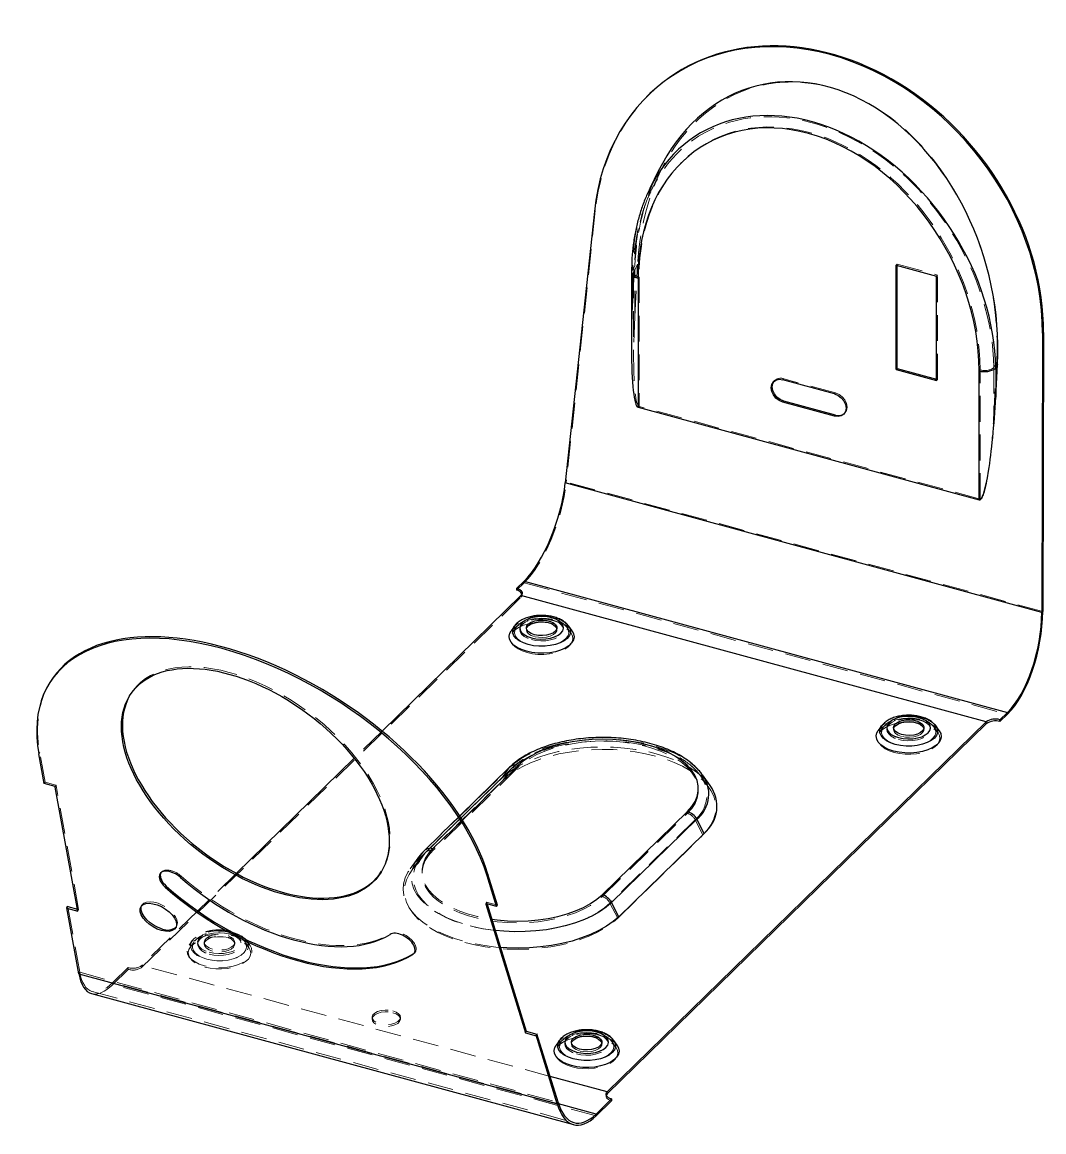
# Model space of a CAD drawing. Header units: millimetres. Extents: x 161 to 492, y 94 to 357.
# Drawn here: x 363.9 to 464.6, y 240.3 to 349.6 of the extents above; entities that cross this region are included whole.
import ezdxf

# ---------------------------------------------------------------- set-up
doc = ezdxf.new("R2010")
doc.units = ezdxf.units.MM
doc.header["$LTSCALE"] = 2
doc.linetypes.add('HIDDEN', pattern=[1.905, 1.27, -0.635])

msp = doc.modelspace()

# ---------------------------------------------------------------- linework, layer by layer
at = {"color": 7, "linetype": 'Continuous', "lineweight": 25}
for p, q in [((427.019, 343.696), (426.921, 343.62)), ((426.569, 334.955), (425.74, 333.268)), ((420.27, 331.003), (417.412, 304.268)), ((450.005, 325.716), (453.985, 324.635)), ((450.005, 315.43), (450.005, 325.716)), ((423.933, 324.988), (423.933, 317.531)), ((450.103, 315.526), (450.103, 325.69)), ((453.985, 314.349), (453.985, 324.635)), ((424.578, 324.437), (424.578, 311.717)), ((464.43, 319.001), (464.349, 291.511)), ((464.43, 319.001), (464.527, 319.077)), ((464.527, 319.077), (464.446, 291.588)), ((459.821, 312.711), (459.995, 315.917)), ((459.995, 315.917), (459.821, 315.563)), ((450.103, 315.526), (450.005, 315.43)), ((450.005, 315.43), (453.985, 314.349)), ((450.103, 315.526), (453.985, 314.471)), ((458.186, 302.583), (458.186, 315.303)), ((459.821, 315.563), (459.821, 312.711)), ((443.938, 313.033), (438.826, 314.423)), ((424.578, 311.717), (458.186, 302.583)), ((438.924, 312.324), (438.826, 312.228)), ((443.938, 310.839), (438.826, 312.228)), ((444.036, 310.935), (438.924, 312.324)), ((444.036, 310.935), (443.938, 310.839)), ((464.349, 291.511), (417.412, 304.268)), ((413.358, 294.596), (412.617, 293.873)), ((413.358, 294.596), (460.977, 281.654)), ((413.035, 293.177), (399.35, 279.82)), ((412.617, 293.873), (412.617, 293.693)), ((458.885, 280.716), (413.035, 293.177)), ((464.349, 291.511), (464.446, 291.588)), ((412.397, 290.149), (412.075, 289.7)), ((418.075, 289.7), (417.753, 290.149)), ((366.637, 284.617), (366.545, 284.465)), ((460.977, 281.654), (460.236, 280.931)), ((460.977, 281.474), (460.236, 280.751)), ((460.236, 280.751), (460.236, 280.931)), ((460.977, 281.654), (460.977, 281.474)), ((421.549, 244.275), (458.885, 280.716)), ((458.885, 280.536), (421.549, 244.095)), ((448.567, 280.319), (448.245, 279.87)), ((454.245, 279.87), (453.922, 280.319)), ((458.885, 280.536), (458.885, 280.716)), ((366.072, 274.641), (365.54, 277.566)), ((396.605, 277.141), (384.989, 265.804)), ((411.925, 276.255), (407.013, 271.46)), ((412.77, 276.426), (407.271, 271.058)), ((431.68, 274.461), (430.924, 275.513)), ((367.135, 274.353), (366.072, 274.641)), ((367.147, 274.303), (367.135, 274.353)), ((369.37, 262.085), (367.147, 274.303)), ((421.037, 263.697), (429.438, 271.896)), ((430.364, 271.126), (421.964, 262.927)), ((431.077, 269.736), (430.364, 271.126)), ((431.077, 269.736), (422.676, 261.537)), ((409.792, 265.715), (409.7, 265.564)), ((410.724, 262.682), (409.792, 265.715)), ((377.99, 264.442), (378.094, 264.543)), ((410.632, 262.531), (409.7, 265.564)), ((368.295, 262.423), (368.387, 262.575)), ((369.481, 255.908), (368.295, 262.423)), ((368.295, 262.423), (368.307, 262.374)), ((368.307, 262.374), (368.4, 262.525)), ((368.307, 262.374), (369.37, 262.085)), ((368.387, 262.575), (368.4, 262.525)), ((368.4, 262.525), (369.336, 262.271)), ((382.322, 263.2), (381.197, 262.102)), ((410.632, 262.531), (409.569, 262.82)), ((409.569, 262.82), (409.581, 262.77)), ((409.581, 262.77), (409.605, 262.81)), ((409.581, 262.77), (413.473, 250.099)), ((409.717, 262.78), (413.565, 250.25)), ((410.632, 262.531), (410.724, 262.682)), ((422.676, 261.537), (421.964, 262.927)), ((402.379, 257.813), (402.484, 257.915)), ((369.481, 255.908), (416.599, 243.103)), ((370.743, 253.957), (418.231, 241.051)), ((413.473, 250.099), (413.565, 250.25)), ((413.473, 250.099), (414.536, 249.81)), ((413.565, 250.25), (414.591, 249.971)), ((414.524, 249.859), (414.616, 250.011)), ((414.536, 249.81), (414.524, 249.859)), ((416.599, 243.103), (414.524, 249.859)), ((416.691, 243.254), (414.616, 250.011)), ((416.832, 249.344), (416.509, 248.895)), ((422.509, 248.895), (422.187, 249.344)), ((421.549, 244.275), (415.906, 245.809)), ((421.549, 244.095), (421.549, 244.275)), ((416.691, 243.254), (416.599, 243.103)), ((420.45, 242.098), (416.738, 243.107)), ((421.967, 243.579), (420.45, 242.098)), ((421.967, 243.399), (420.45, 241.918)), ((421.967, 243.579), (421.967, 243.399)), ((420.45, 242.098), (420.45, 241.918))]:
    msp.add_line(p, q, dxfattribs=at)
at = {"color": 7, "linetype": 'HIDDEN', "lineweight": 18}
for p, q in [((426.835, 335.022), (425.929, 333.175)), ((420.367, 331.079), (417.509, 304.344)), ((420.27, 331.003), (420.367, 331.079)), ((424.259, 325.228), (424.537, 325.796)), ((424.259, 320.654), (424.537, 325.796)), ((450.103, 325.812), (450.005, 325.716)), ((450.103, 325.812), (454.083, 324.73)), ((450.103, 325.69), (450.103, 325.812)), ((424.073, 322.427), (424.247, 325.632)), ((424.073, 325.279), (424.247, 325.632)), ((424.073, 322.427), (424.073, 325.279)), ((424.143, 324.988), (424.143, 316.608)), ((424.259, 320.654), (424.259, 325.228)), ((454.083, 324.73), (453.985, 324.635)), ((454.083, 314.444), (454.083, 324.73)), ((424.676, 324.532), (424.676, 311.803)), ((459.914, 316.181), (459.635, 315.614)), ((459.635, 311.04), (459.914, 316.181)), ((458.284, 302.669), (458.284, 315.398)), ((459.635, 315.614), (459.635, 311.04)), ((438.03, 314.337), (437.932, 314.242)), ((438.924, 314.518), (438.826, 314.423)), ((444.036, 313.129), (438.924, 314.518)), ((453.985, 314.471), (454.083, 314.444)), ((454.083, 314.444), (453.985, 314.349)), ((444.036, 313.129), (443.938, 313.033)), ((458.284, 302.669), (424.676, 311.803)), ((444.832, 311.02), (444.93, 311.116)), ((417.412, 304.268), (417.509, 304.344)), ((464.446, 291.588), (417.509, 304.344)), ((413.358, 294.416), (412.617, 293.693)), ((413.358, 294.596), (413.358, 294.416)), ((413.358, 294.416), (460.977, 281.474)), ((375.699, 256.556), (413.035, 292.997)), ((413.035, 292.997), (413.035, 293.177)), ((413.15, 293.237), (413.15, 293.417)), ((412.568, 290.026), (412.189, 289.498)), ((413.575, 289.986), (413.575, 289.806)), ((416.575, 289.806), (416.575, 289.986)), ((417.961, 289.498), (417.582, 290.026)), ((374.567, 283.426), (374.475, 283.275)), ((399.35, 279.82), (396.605, 277.141)), ((448.737, 280.196), (448.358, 279.668)), ((449.745, 280.156), (449.745, 279.976)), ((452.745, 279.976), (452.745, 280.156)), ((454.131, 279.668), (453.752, 280.196)), ((365.632, 277.717), (365.54, 277.566)), ((366.164, 274.793), (365.632, 277.717)), ((403.443, 267.96), (411.844, 276.159)), ((403.604, 267.826), (412.004, 276.026)), ((412.072, 276.104), (403.671, 267.905)), ((412.77, 276.246), (404.37, 268.047)), ((411.131, 275.157), (411.844, 276.159)), ((411.239, 274.948), (412.004, 276.026)), ((366.072, 274.641), (366.164, 274.793)), ((367.227, 274.504), (366.164, 274.793)), ((367.135, 274.353), (367.227, 274.504)), ((367.147, 274.303), (367.239, 274.454)), ((367.239, 274.454), (367.227, 274.504)), ((369.462, 262.236), (367.239, 274.454)), ((402.731, 266.958), (411.131, 275.157)), ((411.239, 274.948), (402.838, 266.749)), ((431.566, 274.26), (430.754, 275.391)), ((407.013, 271.46), (403.525, 268.056)), ((407.271, 271.058), (404.37, 268.227)), ((421.037, 263.517), (429.438, 271.716)), ((430.203, 271.079), (421.803, 262.88)), ((430.969, 269.586), (430.203, 271.079)), ((422.569, 261.386), (430.969, 269.586)), ((402.731, 266.958), (403.443, 267.96)), ((402.838, 266.749), (403.604, 267.826)), ((402.883, 267.314), (402.128, 266.262)), ((403.054, 267.192), (402.241, 266.061)), ((377.648, 265.943), (377.543, 265.841)), ((384.989, 265.804), (382.322, 263.2)), ((399.271, 265.937), (399.363, 266.089)), ((379.505, 265.398), (379.61, 265.5)), ((369.573, 256.06), (368.387, 262.575)), ((375.69, 262.66), (375.598, 262.508)), ((409.569, 262.82), (409.661, 262.971)), ((409.605, 262.81), (409.673, 262.922)), ((410.724, 262.682), (409.661, 262.971)), ((409.661, 262.971), (409.673, 262.922)), ((409.673, 262.922), (409.717, 262.78)), ((422.569, 261.386), (421.803, 262.88)), ((369.336, 262.271), (369.462, 262.236)), ((369.37, 262.085), (369.462, 262.236)), ((381.197, 262.102), (375.699, 256.736)), ((379.016, 260.43), (379.108, 260.582)), ((380.662, 259.174), (380.34, 258.726)), ((380.832, 259.052), (380.453, 258.524)), ((386.226, 258.524), (385.847, 259.052)), ((386.339, 258.726), (386.017, 259.174)), ((400.143, 259.789), (400.247, 259.891)), ((381.839, 259.011), (381.839, 258.831)), ((384.839, 258.831), (384.839, 259.011)), ((402.465, 257.88), (402.569, 257.982)), ((369.573, 256.06), (369.481, 255.908)), ((369.573, 256.06), (416.691, 243.254)), ((374.348, 256.521), (372.831, 255.04)), ((374.348, 256.341), (372.831, 254.86)), ((374.348, 256.341), (374.348, 256.521)), ((415.906, 245.809), (375.699, 256.736)), ((375.699, 256.556), (375.699, 256.736)), ((416.738, 243.107), (372.831, 255.04)), ((372.831, 255.04), (372.831, 254.86)), ((420.45, 241.918), (372.831, 254.86)), ((370.798, 254.16), (418.286, 241.254)), ((398.369, 251.623), (398.369, 251.443)), ((401.169, 251.443), (401.169, 251.623)), ((414.536, 249.81), (414.628, 249.961)), ((414.591, 249.971), (414.628, 249.961)), ((414.628, 249.961), (414.616, 250.011)), ((417.002, 249.221), (416.623, 248.694)), ((422.396, 248.694), (422.017, 249.221)), ((418.009, 249.181), (418.009, 249.001)), ((421.009, 249.001), (421.009, 249.181)), ((421.434, 244.035), (421.434, 243.855))]:
    msp.add_line(p, q, dxfattribs=at)
at = {"color": 7, "linetype": 'Continuous', "lineweight": 25, "flags": 128}
for points in [[(423.933, 324.988), (423.939, 324.923), (423.987, 324.804), (424.079, 324.691), (424.212, 324.59), (424.38, 324.504), (424.578, 324.437)], [(438.826, 312.228), (438.476, 312.377), (438.161, 312.619), (437.91, 312.93), (437.75, 313.279), (437.694, 313.633), (437.75, 313.957), (437.91, 314.219), (438.161, 314.394), (438.476, 314.464), (438.826, 314.423)], [(438.924, 312.324), (438.574, 312.473), (438.259, 312.714), (438.008, 313.025), (437.848, 313.375), (437.792, 313.729), (437.848, 314.053), (437.983, 314.287)], [(443.938, 313.033), (444.288, 312.885), (444.604, 312.643), (444.854, 312.332), (445.015, 311.983), (445.07, 311.629), (445.015, 311.305), (444.854, 311.042), (444.604, 310.868), (444.288, 310.798), (443.938, 310.839)], [(412.617, 293.873), (412.781, 293.817), (412.92, 293.746), (413.03, 293.663), (413.106, 293.57), (413.145, 293.471), (413.146, 293.37), (413.109, 293.271), (413.035, 293.177)], [(414.07, 289.005), (414.519, 288.914), (414.996, 288.877), (415.477, 288.896), (415.937, 288.969), (416.355, 289.094), (416.708, 289.263), (416.979, 289.468), (417.155, 289.699), (417.227, 289.945), (417.191, 290.193), (417.048, 290.43), (416.807, 290.645), (416.478, 290.827), (416.08, 290.967), (415.631, 291.057), (415.154, 291.094), (414.673, 291.076), (414.212, 291.002), (413.795, 290.878), (413.441, 290.709), (413.17, 290.503), (412.994, 290.272), (412.923, 290.027), (412.959, 289.779), (413.101, 289.542), (413.343, 289.327), (413.671, 289.145), (414.07, 289.005)], [(414.375, 289.303), (414.043, 289.425), (413.787, 289.589), (413.627, 289.783), (413.575, 289.992), (413.633, 290.2), (413.799, 290.392), (414.059, 290.554), (414.395, 290.674), (414.781, 290.743), (415.188, 290.756), (415.588, 290.712), (415.949, 290.614), (416.245, 290.469), (416.455, 290.288), (416.562, 290.085), (416.559, 289.875), (416.446, 289.673), (416.231, 289.494), (415.931, 289.351), (415.566, 289.256), (415.166, 289.215), (414.759, 289.231), (414.375, 289.303)], [(418.075, 289.7), (418.084, 289.687), (418.232, 289.393), (418.272, 289.09), (418.204, 288.788), (418.029, 288.498), (417.754, 288.229), (417.387, 287.99), (416.942, 287.791), (416.433, 287.637), (415.877, 287.534), (415.295, 287.485), (414.705, 287.492), (414.127, 287.555), (413.582, 287.672), (413.088, 287.838), (412.661, 288.048), (412.316, 288.295), (412.066, 288.57), (411.918, 288.864), (411.877, 289.167), (411.945, 289.469), (412.075, 289.7)], [(417.753, 290.149), (417.802, 290.073), (417.915, 289.791), (417.918, 289.502), (417.811, 289.219), (417.6, 288.952), (417.291, 288.712), (416.898, 288.507), (416.434, 288.346), (415.918, 288.234), (415.37, 288.176), (414.81, 288.175), (414.261, 288.229), (413.742, 288.338), (413.275, 288.497), (412.877, 288.7), (412.564, 288.939), (412.347, 289.204), (412.235, 289.487), (412.232, 289.775), (412.338, 290.058), (412.397, 290.149)], [(413.585, 289.896), (413.633, 290.02), (413.799, 290.212), (414.059, 290.374), (414.395, 290.494), (414.781, 290.563), (415.188, 290.576), (415.588, 290.532), (415.949, 290.434), (416.245, 290.289), (416.455, 290.108), (416.562, 289.905), (416.565, 289.896)], [(450.24, 279.175), (450.689, 279.084), (451.166, 279.047), (451.646, 279.066), (452.107, 279.139), (452.525, 279.264), (452.878, 279.433), (453.149, 279.638), (453.325, 279.869), (453.397, 280.115), (453.36, 280.363), (453.218, 280.6), (452.977, 280.815), (452.648, 280.997), (452.25, 281.137), (451.801, 281.227), (451.324, 281.264), (450.843, 281.245), (450.382, 281.172), (449.965, 281.048), (449.611, 280.879), (449.34, 280.673), (449.164, 280.442), (449.093, 280.196), (449.129, 279.949), (449.271, 279.711), (449.513, 279.496), (449.841, 279.314), (450.24, 279.175)], [(450.545, 279.472), (450.213, 279.595), (449.957, 279.759), (449.797, 279.953), (449.745, 280.161), (449.803, 280.37), (449.969, 280.562), (450.229, 280.724), (450.565, 280.844), (450.95, 280.913), (451.358, 280.926), (451.758, 280.882), (452.119, 280.783), (452.415, 280.639), (452.625, 280.458), (452.732, 280.255), (452.729, 280.045), (452.616, 279.843), (452.401, 279.664), (452.101, 279.521), (451.736, 279.426), (451.336, 279.384), (450.929, 279.4), (450.545, 279.472)], [(454.245, 279.87), (454.254, 279.857), (454.402, 279.563), (454.442, 279.26), (454.374, 278.958), (454.199, 278.667), (453.924, 278.398), (453.557, 278.16), (453.112, 277.961), (452.603, 277.807), (452.047, 277.704), (451.465, 277.655), (450.875, 277.662), (450.297, 277.725), (449.752, 277.841), (449.258, 278.008), (448.831, 278.218), (448.486, 278.464), (448.236, 278.74), (448.088, 279.034), (448.047, 279.337), (448.115, 279.639), (448.245, 279.87)], [(453.922, 280.319), (453.972, 280.243), (454.084, 279.96), (454.087, 279.672), (453.981, 279.389), (453.77, 279.122), (453.461, 278.882), (453.068, 278.677), (452.604, 278.515), (452.088, 278.404), (451.54, 278.346), (450.98, 278.344), (450.43, 278.399), (449.912, 278.508), (449.445, 278.667), (449.047, 278.87), (448.734, 279.108), (448.517, 279.374), (448.405, 279.657), (448.402, 279.945), (448.508, 280.228), (448.567, 280.319)], [(449.755, 280.066), (449.803, 280.19), (449.969, 280.382), (450.229, 280.544), (450.565, 280.664), (450.95, 280.733), (451.358, 280.746), (451.758, 280.702), (452.119, 280.603), (452.415, 280.459), (452.625, 280.278), (452.732, 280.075), (452.734, 280.066)], [(429.438, 271.896), (429.864, 272.374), (430.188, 272.872), (430.405, 273.385), (430.514, 273.908), (430.512, 274.433), (430.4, 274.955), (430.178, 275.468), (429.851, 275.966), (429.42, 276.443), (428.893, 276.892), (428.274, 277.31), (427.571, 277.691), (426.792, 278.03), (425.946, 278.324), (425.044, 278.569), (424.095, 278.763), (423.112, 278.903), (422.105, 278.987), (421.086, 279.014), (420.067, 278.985), (419.061, 278.899), (418.078, 278.757), (417.131, 278.562), (416.23, 278.315), (415.387, 278.019), (414.611, 277.678), (413.911, 277.296), (413.295, 276.877), (412.77, 276.426)], [(410.175, 261.287), (410.696, 261.22), (411.703, 261.136), (412.722, 261.109), (413.74, 261.138), (414.747, 261.224), (415.729, 261.366), (416.676, 261.561), (417.577, 261.808), (418.42, 262.104), (419.197, 262.445), (419.897, 262.827), (420.513, 263.246), (421.037, 263.697)], [(377.626, 260.17), (377.21, 260.316), (376.799, 260.524), (376.415, 260.783), (376.079, 261.079), (375.809, 261.396), (375.621, 261.717), (375.523, 262.025), (375.521, 262.303), (375.616, 262.535), (375.802, 262.711), (376.069, 262.819), (376.402, 262.855), (376.785, 262.816), (377.195, 262.704), (377.612, 262.526), (378.012, 262.291), (378.375, 262.011), (378.679, 261.703), (378.91, 261.381), (379.054, 261.065), (379.105, 260.77), (379.058, 260.513), (378.917, 260.308), (378.689, 260.165), (378.386, 260.092), (378.026, 260.094), (377.626, 260.17)], [(377.719, 260.321), (377.302, 260.467), (376.891, 260.675), (376.507, 260.934), (376.171, 261.23), (375.902, 261.548), (375.713, 261.869), (375.615, 262.176), (375.613, 262.454), (375.65, 262.581)], [(421.964, 262.927), (421.422, 262.457), (420.791, 262.018), (420.076, 261.614), (419.286, 261.25), (418.429, 260.928), (417.512, 260.653), (416.547, 260.427), (415.542, 260.253), (414.508, 260.131), (413.455, 260.064), (412.394, 260.053), (411.337, 260.097), (410.519, 260.169)], [(422.676, 261.537), (422.112, 261.047), (421.458, 260.587), (420.719, 260.163), (419.903, 259.778), (419.018, 259.436), (418.072, 259.14), (417.074, 258.894), (416.034, 258.699), (414.962, 258.558), (413.868, 258.471), (412.763, 258.44), (411.658, 258.465), (411.03, 258.504)], [(418.504, 248.2), (418.953, 248.109), (419.43, 248.073), (419.911, 248.091), (420.372, 248.165), (420.789, 248.289), (421.143, 248.458), (421.414, 248.663), (421.59, 248.895), (421.662, 249.14), (421.625, 249.388), (421.483, 249.625), (421.241, 249.84), (420.913, 250.022), (420.514, 250.162), (420.065, 250.253), (419.589, 250.289), (419.108, 250.271), (418.647, 250.197), (418.229, 250.073), (417.876, 249.904), (417.605, 249.699), (417.429, 249.467), (417.357, 249.222), (417.394, 248.974), (417.536, 248.737), (417.777, 248.522), (418.106, 248.34), (418.504, 248.2)], [(422.187, 249.344), (422.237, 249.268), (422.349, 248.986), (422.352, 248.697), (422.246, 248.414), (422.034, 248.148), (421.726, 247.907), (421.332, 247.702), (420.869, 247.541), (420.353, 247.429), (419.804, 247.371), (419.245, 247.37), (418.695, 247.424), (418.177, 247.533), (417.71, 247.692), (417.312, 247.895), (416.999, 248.134), (416.782, 248.399), (416.67, 248.682), (416.667, 248.97), (416.773, 249.253), (416.832, 249.344)], [(418.809, 248.498), (418.477, 248.62), (418.222, 248.785), (418.062, 248.978), (418.009, 249.187), (418.068, 249.395), (418.234, 249.587), (418.494, 249.75), (418.829, 249.87), (419.215, 249.939), (419.623, 249.951), (420.022, 249.907), (420.384, 249.809), (420.68, 249.664), (420.89, 249.483), (420.997, 249.28), (420.994, 249.07), (420.881, 248.868), (420.666, 248.689), (420.365, 248.547), (420.001, 248.451), (419.601, 248.41), (419.193, 248.426), (418.809, 248.498)], [(418.02, 249.091), (418.068, 249.215), (418.234, 249.407), (418.494, 249.57), (418.829, 249.69), (419.215, 249.759), (419.623, 249.771), (420.022, 249.727), (420.384, 249.629), (420.68, 249.484), (420.89, 249.303), (420.997, 249.1), (420.999, 249.091)], [(422.509, 248.895), (422.518, 248.883), (422.666, 248.588), (422.707, 248.285), (422.639, 247.983), (422.464, 247.693), (422.188, 247.424), (421.822, 247.186), (421.376, 246.986), (420.867, 246.832), (420.312, 246.729), (419.729, 246.68), (419.139, 246.687), (418.562, 246.75), (418.017, 246.867), (417.522, 247.033), (417.096, 247.243), (416.751, 247.49), (416.5, 247.765), (416.352, 248.059), (416.312, 248.363), (416.38, 248.665), (416.509, 248.895)], [(421.967, 243.579), (421.803, 243.635), (421.664, 243.706), (421.554, 243.79), (421.478, 243.883), (421.439, 243.982), (421.438, 244.083), (421.475, 244.182), (421.549, 244.275)], [(421.549, 244.095), (421.475, 244.002), (421.449, 243.945)]]:
    msp.add_lwpolyline(points, dxfattribs=at)
at = {"color": 7, "linetype": 'HIDDEN', "lineweight": 18, "flags": 128}
for points in [[(424.259, 325.228), (424.184, 325.135), (424.147, 325.036), (424.148, 324.935), (424.188, 324.836), (424.264, 324.743), (424.373, 324.659), (424.513, 324.588), (424.676, 324.532)], [(444.036, 313.129), (444.386, 312.98), (444.702, 312.739), (444.952, 312.428), (445.113, 312.078), (445.168, 311.724), (445.113, 311.4), (444.952, 311.138), (444.879, 311.07)], [(413.827, 288.331), (413.377, 288.485), (412.996, 288.683), (412.7, 288.916), (412.502, 289.175), (412.408, 289.45), (412.424, 289.728), (412.549, 289.999), (412.777, 290.252), (413.099, 290.476), (413.502, 290.662), (413.969, 290.802), (414.481, 290.891), (415.018, 290.925), (415.557, 290.903), (416.077, 290.825), (416.555, 290.695), (416.973, 290.518), (417.313, 290.301), (417.561, 290.054), (417.708, 289.786), (417.747, 289.508), (417.676, 289.232), (417.499, 288.969), (417.223, 288.729), (416.859, 288.523), (416.421, 288.359), (415.929, 288.244), (415.401, 288.182), (414.861, 288.176), (414.329, 288.227), (413.827, 288.331)], [(414.07, 288.825), (414.519, 288.734), (414.996, 288.697), (415.477, 288.716), (415.937, 288.789), (416.355, 288.914), (416.708, 289.083), (416.979, 289.288), (417.155, 289.519), (417.227, 289.765), (417.191, 290.013), (417.048, 290.25), (416.807, 290.465), (416.478, 290.647), (416.08, 290.787), (415.631, 290.877), (415.154, 290.914), (414.673, 290.896), (414.212, 290.822), (413.795, 290.698), (413.441, 290.529), (413.17, 290.323), (412.994, 290.092), (412.923, 289.847), (412.959, 289.599), (413.101, 289.362), (413.343, 289.147), (413.671, 288.965), (414.07, 288.825)], [(414.395, 290.494), (414.303, 290.483), (413.768, 290.384), (413.279, 290.236), (412.85, 290.044), (412.497, 289.815), (412.232, 289.556), (412.064, 289.276), (411.998, 288.986), (412.037, 288.694), (412.18, 288.411), (412.421, 288.146), (412.752, 287.909), (413.163, 287.707), (413.639, 287.547)], [(414.375, 289.123), (414.043, 289.245), (413.787, 289.409), (413.627, 289.603), (413.575, 289.812), (413.585, 289.896)], [(413.639, 287.547), (414.163, 287.435), (414.719, 287.374), (415.286, 287.367), (415.847, 287.414), (416.381, 287.514), (416.871, 287.662), (417.3, 287.854), (417.652, 288.083), (417.917, 288.341), (418.086, 288.621), (418.151, 288.911), (418.112, 289.203), (417.97, 289.486), (417.729, 289.751), (417.397, 289.989), (416.987, 290.191), (416.511, 290.35), (415.986, 290.462), (415.755, 290.494)], [(416.565, 289.896), (416.559, 289.695), (416.446, 289.493), (416.231, 289.314), (415.931, 289.171), (415.566, 289.076), (415.166, 289.035), (414.759, 289.051), (414.375, 289.123)], [(449.997, 278.501), (449.547, 278.655), (449.166, 278.853), (448.87, 279.086), (448.672, 279.345), (448.578, 279.62), (448.594, 279.898), (448.719, 280.169), (448.947, 280.422), (449.269, 280.646), (449.671, 280.832), (450.139, 280.972), (450.651, 281.061), (451.188, 281.095), (451.727, 281.073), (452.247, 280.995), (452.725, 280.865), (453.143, 280.688), (453.483, 280.471), (453.731, 280.224), (453.878, 279.956), (453.917, 279.678), (453.846, 279.402), (453.669, 279.138), (453.393, 278.899), (453.028, 278.693), (452.591, 278.529), (452.099, 278.414), (451.571, 278.352), (451.031, 278.346), (450.499, 278.396), (449.997, 278.501)], [(450.24, 278.995), (450.689, 278.904), (451.166, 278.867), (451.646, 278.886), (452.107, 278.959), (452.525, 279.084), (452.878, 279.253), (453.149, 279.458), (453.325, 279.689), (453.397, 279.935), (453.36, 280.183), (453.218, 280.42), (452.977, 280.635), (452.648, 280.817), (452.25, 280.957), (451.801, 281.047), (451.324, 281.084), (450.843, 281.065), (450.382, 280.992), (449.965, 280.868), (449.611, 280.699), (449.34, 280.493), (449.164, 280.262), (449.093, 280.016), (449.129, 279.769), (449.271, 279.531), (449.513, 279.316), (449.841, 279.134), (450.24, 278.995)], [(450.565, 280.664), (450.472, 280.653), (449.938, 280.553), (449.449, 280.405), (449.02, 280.213), (448.667, 279.984), (448.402, 279.726), (448.234, 279.446), (448.168, 279.156), (448.207, 278.864), (448.35, 278.581), (448.591, 278.316), (448.922, 278.079), (449.333, 277.876), (449.808, 277.717)], [(450.545, 279.292), (450.213, 279.415), (449.957, 279.579), (449.797, 279.773), (449.745, 279.981), (449.755, 280.066)], [(449.808, 277.717), (450.333, 277.605), (450.889, 277.544), (451.456, 277.537), (452.017, 277.584), (452.551, 277.683), (453.041, 277.831), (453.469, 278.023), (453.822, 278.253), (454.087, 278.511), (454.255, 278.791), (454.321, 279.081), (454.282, 279.373), (454.14, 279.656), (453.899, 279.921), (453.567, 280.158), (453.157, 280.36), (452.681, 280.52), (452.156, 280.632), (451.925, 280.664)], [(452.734, 280.066), (452.729, 279.865), (452.616, 279.663), (452.401, 279.484), (452.101, 279.341), (451.736, 279.246), (451.336, 279.204), (450.929, 279.22), (450.545, 279.292)], [(411.844, 276.159), (412.385, 276.629), (413.017, 277.068), (413.731, 277.472), (414.521, 277.836), (415.379, 278.158), (416.295, 278.433), (417.261, 278.659), (418.266, 278.833), (419.3, 278.955), (420.353, 279.021), (421.413, 279.033), (422.47, 278.989), (423.513, 278.89), (424.532, 278.738), (425.515, 278.533), (426.453, 278.278), (427.336, 277.976), (428.156, 277.629), (428.902, 277.241), (429.569, 276.816), (430.149, 276.359), (430.636, 275.874), (430.844, 275.621)], [(412.004, 276.026), (412.537, 276.487), (413.157, 276.918), (413.859, 277.315), (414.635, 277.673), (415.478, 277.989), (416.378, 278.26), (417.327, 278.482), (418.315, 278.653), (419.331, 278.772), (420.366, 278.838), (421.408, 278.849), (422.446, 278.806), (423.472, 278.709), (424.472, 278.56), (425.439, 278.358), (426.36, 278.108), (427.228, 277.811), (428.033, 277.47), (428.767, 277.088), (429.422, 276.671), (429.992, 276.222), (430.381, 275.844)], [(429.438, 271.716), (429.864, 272.194), (430.188, 272.692), (430.405, 273.205), (430.514, 273.728), (430.512, 274.253), (430.4, 274.775), (430.178, 275.288), (429.851, 275.786), (429.42, 276.263), (428.893, 276.712), (428.274, 277.13), (427.571, 277.511), (426.792, 277.85), (425.946, 278.144), (425.044, 278.389), (424.095, 278.583), (423.112, 278.723), (422.105, 278.807), (421.086, 278.834), (420.067, 278.805), (419.061, 278.719), (418.078, 278.577), (417.131, 278.382), (416.23, 278.135), (415.387, 277.839), (414.611, 277.498), (413.911, 277.116), (413.295, 276.697), (412.77, 276.246)], [(411.131, 275.157), (411.695, 275.647), (412.35, 276.107), (413.088, 276.531), (413.904, 276.916), (414.79, 277.258), (415.736, 277.554), (416.733, 277.8), (417.773, 277.995), (418.845, 278.137), (419.939, 278.223), (421.044, 278.254), (422.149, 278.229), (423.245, 278.149), (424.32, 278.013), (425.364, 277.824), (426.366, 277.583), (427.319, 277.293), (428.211, 276.956), (429.035, 276.575), (429.782, 276.155), (430.446, 275.699), (431.02, 275.212), (431.498, 274.698), (431.68, 274.461)], [(430.969, 269.586), (431.432, 270.096), (431.795, 270.628), (432.056, 271.176), (432.211, 271.734), (432.258, 272.297), (432.199, 272.86), (432.033, 273.418), (431.761, 273.964), (431.387, 274.494), (430.913, 275.002), (430.346, 275.484), (429.689, 275.935), (428.949, 276.351), (428.134, 276.727), (427.252, 277.061), (426.31, 277.348), (425.318, 277.586), (424.285, 277.773), (423.222, 277.907), (422.138, 277.987), (421.045, 278.012), (419.952, 277.981), (418.87, 277.895), (417.809, 277.755), (416.78, 277.563), (415.793, 277.319), (414.857, 277.027), (413.982, 276.688), (413.175, 276.307), (412.444, 275.888), (411.796, 275.433), (411.239, 274.948)], [(411.925, 276.255), (411.921, 276.251), (411.844, 276.159)], [(410.519, 260.169), (410.294, 260.195), (409.276, 260.348), (408.292, 260.553), (407.354, 260.807), (406.471, 261.11), (405.652, 261.457), (404.905, 261.845), (404.238, 262.27), (403.658, 262.727), (403.171, 263.212), (402.782, 263.72), (402.494, 264.246), (402.311, 264.784), (402.235, 265.329), (402.267, 265.875), (402.405, 266.417), (402.649, 266.948), (402.996, 267.465), (403.443, 267.96)], [(421.803, 262.88), (421.27, 262.419), (420.65, 261.987), (419.948, 261.591), (419.172, 261.233), (418.329, 260.917), (417.429, 260.646), (416.48, 260.424), (415.492, 260.253), (414.476, 260.134), (413.442, 260.068), (412.4, 260.057), (411.361, 260.1), (410.336, 260.196), (409.335, 260.346), (408.369, 260.547), (407.447, 260.798), (406.579, 261.095), (405.774, 261.436), (405.04, 261.817), (404.385, 262.235), (403.815, 262.684), (403.337, 263.161), (402.954, 263.66), (402.671, 264.177), (402.492, 264.706), (402.417, 265.241), (402.448, 265.778), (402.584, 266.31), (402.824, 266.832), (403.165, 267.34), (403.604, 267.826)], [(404.37, 268.227), (403.943, 267.749), (403.619, 267.251), (403.402, 266.738), (403.294, 266.215), (403.296, 265.69), (403.408, 265.167), (403.629, 264.655), (403.957, 264.157), (404.387, 263.68), (404.915, 263.231), (405.534, 262.813), (406.237, 262.432), (407.016, 262.093), (407.861, 261.799), (408.764, 261.553), (409.712, 261.36), (410.175, 261.287)], [(404.37, 268.047), (403.943, 267.569), (403.619, 267.071), (403.402, 266.558), (403.294, 266.035), (403.296, 265.51), (403.408, 264.987), (403.629, 264.475), (403.957, 263.977), (404.387, 263.5), (404.915, 263.051), (405.534, 262.633), (406.237, 262.252), (407.016, 261.913), (407.861, 261.619), (408.764, 261.373), (409.712, 261.18), (410.696, 261.04), (411.703, 260.956), (412.722, 260.929), (413.74, 260.958), (414.747, 261.044), (415.729, 261.186), (416.676, 261.381), (417.577, 261.628), (418.42, 261.924), (419.197, 262.265), (419.897, 262.647), (420.513, 263.066), (421.037, 263.517)], [(411.03, 258.504), (410.563, 258.546), (409.488, 258.681), (408.444, 258.87), (407.441, 259.111), (406.489, 259.402), (405.597, 259.739), (404.773, 260.119), (404.025, 260.539), (403.361, 260.995), (402.787, 261.483), (402.309, 261.997), (401.931, 262.532), (401.656, 263.084), (401.488, 263.648), (401.428, 264.217), (401.476, 264.786), (401.633, 265.35), (401.896, 265.904), (402.263, 266.441), (402.731, 266.958)], [(402.838, 266.749), (402.375, 266.238), (402.012, 265.706), (401.752, 265.158), (401.597, 264.6), (401.549, 264.037), (401.608, 263.474), (401.775, 262.917), (402.046, 262.371), (402.421, 261.841), (402.894, 261.332), (403.462, 260.85), (404.119, 260.399), (404.858, 259.984), (405.673, 259.607), (406.556, 259.274), (407.498, 258.987), (408.49, 258.748), (409.522, 258.561), (410.586, 258.427), (411.669, 258.347), (412.763, 258.323), (413.856, 258.353), (414.938, 258.439), (415.998, 258.579), (417.027, 258.772), (418.014, 259.015), (418.95, 259.308), (419.826, 259.646), (420.633, 260.027), (421.364, 260.447), (422.011, 260.901), (422.569, 261.386)], [(375.65, 262.581), (375.708, 262.687), (375.894, 262.862), (376.161, 262.971), (376.494, 263.006), (376.877, 262.967), (377.288, 262.856), (377.704, 262.677), (378.105, 262.442), (378.467, 262.163), (378.772, 261.854), (379.002, 261.533), (379.147, 261.216), (379.197, 260.922), (379.15, 260.665), (379.056, 260.51)], [(384.672, 259.965), (385.139, 259.806), (385.537, 259.603), (385.85, 259.364), (386.067, 259.098), (386.179, 258.816), (386.182, 258.528), (386.076, 258.245), (385.865, 257.978), (385.556, 257.737), (385.162, 257.532), (384.699, 257.371), (384.183, 257.259), (383.634, 257.201), (383.075, 257.2), (382.525, 257.255), (382.007, 257.364), (381.54, 257.522), (381.142, 257.725), (380.829, 257.964), (380.612, 258.23), (380.5, 258.512), (380.497, 258.8), (380.603, 259.083), (380.814, 259.35), (381.123, 259.591), (381.517, 259.796), (381.98, 259.957), (382.496, 260.069), (383.045, 260.127), (383.604, 260.128), (384.154, 260.073), (384.672, 259.965)], [(382.334, 258.03), (382.783, 257.94), (383.26, 257.903), (383.741, 257.921), (384.202, 257.995), (384.619, 258.119), (384.973, 258.288), (385.244, 258.494), (385.42, 258.725), (385.492, 258.97), (385.455, 259.218), (385.313, 259.455), (385.071, 259.67), (384.743, 259.852), (384.345, 259.992), (383.896, 260.083), (383.419, 260.12), (382.938, 260.101), (382.477, 260.028), (382.06, 259.903), (381.706, 259.734), (381.435, 259.529), (381.259, 259.298), (381.187, 259.052), (381.224, 258.804), (381.366, 258.567), (381.608, 258.352), (381.936, 258.17), (382.334, 258.03)], [(384.832, 259.611), (385.327, 259.445), (385.753, 259.235), (386.098, 258.988), (386.348, 258.713), (386.497, 258.419), (386.537, 258.115), (386.469, 257.813), (386.294, 257.523), (386.019, 257.254), (385.652, 257.016), (385.206, 256.816), (384.697, 256.662), (384.142, 256.559), (383.56, 256.511), (382.969, 256.518), (382.392, 256.581), (381.847, 256.697), (381.352, 256.863), (380.926, 257.073), (380.581, 257.32), (380.33, 257.595), (380.182, 257.89), (380.142, 258.193), (380.21, 258.495), (380.385, 258.785), (380.66, 259.054), (381.027, 259.292), (381.473, 259.492), (381.982, 259.646), (382.537, 259.749), (383.119, 259.798), (383.71, 259.79), (384.287, 259.727), (384.832, 259.611)], [(381.903, 256.572), (382.428, 256.46), (382.983, 256.4), (383.551, 256.393), (384.112, 256.44), (384.646, 256.539), (385.136, 256.687), (385.564, 256.879), (385.917, 257.108), (386.182, 257.367), (386.35, 257.646), (386.416, 257.937), (386.377, 258.228), (386.234, 258.512), (385.993, 258.776), (385.662, 259.014), (385.251, 259.216), (384.776, 259.376), (384.251, 259.488), (383.696, 259.548), (383.128, 259.555), (382.567, 259.508), (382.033, 259.409), (381.543, 259.261), (381.115, 259.069), (380.762, 258.84), (380.497, 258.581), (380.329, 258.302), (380.263, 258.011), (380.302, 257.72), (380.445, 257.436), (380.686, 257.172), (381.017, 256.934), (381.428, 256.732), (381.903, 256.572)], [(382.092, 257.356), (381.642, 257.511), (381.261, 257.708), (380.965, 257.942), (380.766, 258.201), (380.673, 258.475), (380.689, 258.754), (380.814, 259.025), (381.041, 259.277), (381.363, 259.501), (381.766, 259.687), (382.234, 259.827), (382.746, 259.916), (383.283, 259.951), (383.822, 259.928), (384.341, 259.85), (384.82, 259.72), (385.238, 259.544), (385.578, 259.327), (385.826, 259.079), (385.973, 258.811), (386.012, 258.533), (385.941, 258.257), (385.764, 257.994), (385.488, 257.755), (385.123, 257.549), (384.686, 257.385), (384.194, 257.269), (383.666, 257.208), (383.125, 257.202), (382.593, 257.252), (382.092, 257.356)], [(382.334, 257.85), (382.783, 257.76), (383.26, 257.723), (383.741, 257.741), (384.202, 257.815), (384.619, 257.939), (384.973, 258.108), (385.244, 258.314), (385.42, 258.545), (385.492, 258.79), (385.455, 259.038), (385.313, 259.275), (385.071, 259.49), (384.743, 259.672), (384.345, 259.812), (383.896, 259.903), (383.419, 259.94), (382.938, 259.921), (382.477, 259.848), (382.06, 259.723), (381.706, 259.554), (381.435, 259.349), (381.259, 259.118), (381.187, 258.872), (381.224, 258.624), (381.366, 258.387), (381.608, 258.172), (381.936, 257.99), (382.334, 257.85)], [(382.639, 258.328), (382.307, 258.451), (382.052, 258.615), (381.892, 258.808), (381.84, 259.017), (381.898, 259.225), (382.064, 259.418), (382.324, 259.58), (382.659, 259.7), (383.045, 259.769), (383.453, 259.782), (383.852, 259.737), (384.214, 259.639), (384.51, 259.494), (384.72, 259.314), (384.827, 259.111), (384.824, 258.9), (384.711, 258.698), (384.496, 258.519), (384.195, 258.377), (383.831, 258.281), (383.431, 258.24), (383.023, 258.256), (382.639, 258.328)], [(382.639, 258.148), (382.307, 258.271), (382.052, 258.435), (381.892, 258.628), (381.84, 258.837), (381.898, 259.045), (382.064, 259.238), (382.324, 259.4), (382.659, 259.52), (383.045, 259.589), (383.453, 259.602), (383.852, 259.557), (384.214, 259.459), (384.51, 259.314), (384.72, 259.134), (384.827, 258.931), (384.824, 258.72), (384.711, 258.518), (384.496, 258.339), (384.195, 258.197), (383.831, 258.101), (383.431, 258.06), (383.023, 258.076), (382.639, 258.148)], [(400.422, 252.261), (400.745, 252.14), (400.988, 251.978), (401.132, 251.786), (401.167, 251.582), (401.087, 251.381), (400.901, 251.199), (400.624, 251.052), (400.277, 250.951), (399.889, 250.905), (399.491, 250.916), (399.115, 250.985), (398.793, 251.106), (398.55, 251.268), (398.405, 251.46), (398.371, 251.664), (398.45, 251.865), (398.636, 252.047), (398.914, 252.194), (399.261, 252.295), (399.649, 252.341), (400.047, 252.33), (400.422, 252.261)], [(400.422, 252.081), (400.745, 251.96), (400.988, 251.798), (401.132, 251.606), (401.167, 251.402), (401.087, 251.201), (400.901, 251.019), (400.624, 250.872), (400.277, 250.771), (399.889, 250.725), (399.491, 250.736), (399.115, 250.805), (398.793, 250.926), (398.55, 251.088), (398.405, 251.28), (398.371, 251.484), (398.45, 251.685), (398.636, 251.867), (398.914, 252.014), (399.261, 252.115), (399.649, 252.161), (400.047, 252.15), (400.422, 252.081)], [(418.829, 249.69), (418.737, 249.678), (418.203, 249.579), (417.713, 249.431), (417.285, 249.239), (416.932, 249.01), (416.667, 248.751), (416.499, 248.472), (416.433, 248.181), (416.472, 247.889), (416.614, 247.606), (416.856, 247.341), (417.187, 247.104), (417.598, 246.902), (418.073, 246.742)], [(418.262, 247.526), (417.811, 247.68), (417.431, 247.878), (417.135, 248.111), (416.936, 248.371), (416.843, 248.645), (416.859, 248.923), (416.984, 249.195), (417.211, 249.447), (417.533, 249.671), (417.936, 249.857), (418.403, 249.997), (418.916, 250.086), (419.453, 250.12), (419.992, 250.098), (420.511, 250.02), (420.99, 249.89), (421.408, 249.713), (421.748, 249.497), (421.996, 249.249), (422.143, 248.981), (422.181, 248.703), (422.111, 248.427), (421.934, 248.164), (421.657, 247.924), (421.293, 247.718), (420.856, 247.554), (420.363, 247.439), (419.836, 247.377), (419.295, 247.371), (418.763, 247.422), (418.262, 247.526)], [(418.504, 248.02), (418.953, 247.929), (419.43, 247.893), (419.911, 247.911), (420.372, 247.985), (420.789, 248.109), (421.143, 248.278), (421.414, 248.483), (421.59, 248.715), (421.662, 248.96), (421.625, 249.208), (421.483, 249.445), (421.241, 249.66), (420.913, 249.842), (420.514, 249.982), (420.065, 250.073), (419.589, 250.109), (419.108, 250.091), (418.647, 250.017), (418.229, 249.893), (417.876, 249.724), (417.605, 249.519), (417.429, 249.287), (417.357, 249.042), (417.394, 248.794), (417.536, 248.557), (417.777, 248.342), (418.106, 248.16), (418.504, 248.02)], [(418.073, 246.742), (418.598, 246.63), (419.153, 246.57), (419.721, 246.563), (420.282, 246.61), (420.816, 246.709), (421.306, 246.857), (421.734, 247.049), (422.087, 247.278), (422.352, 247.537), (422.52, 247.816), (422.586, 248.106), (422.547, 248.398), (422.404, 248.681), (422.163, 248.946), (421.832, 249.184), (421.421, 249.386), (420.946, 249.546), (420.421, 249.658), (420.189, 249.69)], [(418.809, 248.318), (418.477, 248.44), (418.222, 248.605), (418.062, 248.798), (418.009, 249.007), (418.02, 249.091)], [(420.999, 249.091), (420.994, 248.89), (420.881, 248.688), (420.666, 248.509), (420.365, 248.367), (420.001, 248.271), (419.601, 248.23), (419.193, 248.246), (418.809, 248.318)], [(421.449, 243.945), (421.438, 243.903), (421.439, 243.802), (421.478, 243.703), (421.554, 243.61), (421.664, 243.526), (421.803, 243.455), (421.967, 243.399)]]:
    msp.add_lwpolyline(points, dxfattribs=at)
at = {"color": 7, "linetype": 'HIDDEN', "lineweight": 18}
for centre, radius, start, end in [((424.335, 324.974), 0.402, 130.6432, 177.94518), ((458.743, 316.87), 1.541, 252.69605, 305.39895), ((438.628, 313.695), 0.875, 70.20724, 137.41446), ((412.841, 293.236), 0.308, 309.01312, 17.24409), ((415.06, 286.393), 4.455, 70.22526, 132.0743), ((415.085, 287.078), 4.081, 71.09787, 131.20172), ((415.934, 288.594), 2.392, 40.53277, 78.59783), ((416.018, 287.925), 2.717, 40.80063, 78.3297), ((451.23, 276.563), 4.455, 70.22528, 132.0743), ((451.255, 277.248), 4.081, 71.09789, 131.20171), ((452.104, 278.764), 2.392, 40.53269, 78.5979), ((452.188, 278.095), 2.717, 40.80059, 78.32973), ((412.542, 275.597), 0.688, 70.6458, 141.46363), ((428.149, 273.54), 3.205, 309.86061, 44.97439), ((429.08, 270.507), 1.261, 27.0047, 73.51935), ((404.094, 267.442), 0.832, 70.64641, 141.46356), ((404.142, 267.398), 0.688, 70.6458, 141.46363), ((420.679, 262.308), 1.261, 27.0047, 73.51935), ((374.807, 257.993), 1.541, 252.69606, 305.39889), ((374.807, 257.813), 1.541, 252.69606, 305.39889), ((419.52, 246.273), 4.081, 71.09794, 131.20165), ((419.495, 245.588), 4.455, 70.22533, 132.0743), ((420.369, 247.789), 2.392, 40.53253, 78.59789), ((420.453, 247.12), 2.717, 40.80064, 78.32968)]:
    msp.add_arc(centre, radius, start, end, dxfattribs=at)
at = {"color": 7, "linetype": 'Continuous', "lineweight": 25}
for centre, radius, start, end in [((458.741, 317.083), 1.865, 252.69623, 305.39881), ((444.327, 311.812), 0.924, 251.62808, 306.65451), ((412.506, 292.985), 0.717, 28.53958, 81.03759), ((415.075, 284.623), 5.911, 83.39346, 96.60668), ((459.778, 279.46), 1.541, 72.69582, 125.39896), ((451.245, 274.793), 5.911, 83.39348, 96.6067), ((459.778, 279.28), 1.541, 72.69582, 125.39896), ((412.494, 275.619), 0.853, 71.08577, 131.82418), ((428.333, 273.616), 3.214, 309.21036, 38.60459), ((428.896, 272.416), 3.455, 309.14086, 36.31252), ((429.005, 270.433), 1.526, 27.00482, 73.51888), ((420.604, 262.234), 1.526, 27.00482, 73.51888), ((378.235, 261.503), 1.289, 246.40481, 309.60014), ((419.509, 243.818), 5.911, 83.39362, 96.60641)]:
    msp.add_arc(centre, radius, start, end, dxfattribs=at)
for centre, major_axis, ratio, start_param, end_param in [((442.286, 323.817), (-15.199, 19.93), 0.8080702, 3.9528741, 6.989747), ((442.383, 323.894), (-15.199, 19.93), 0.8080702, 3.9528741, 6.2934664), ((442.121, 320.775), (-5.987, 22.563), 0.7483725, 4.3035938, 6.9937376), ((441.947, 320.421), (-11.725, 17.992), 0.7499541, 4.0127794, 6.7133101), ((441.382, 319.87), (-10.071, 17.791), 0.7560939, 4.0697564, 7.211349), ((425.143, 322.136), (0.54, 10.423), 0.1038645, 2.0338256, 3.1190713), ((458.751, 313.002), (0.54, 10.423), 0.1038645, 3.1190713, 4.6898677), ((413.738, 301.35), (2.463, 7.62), 0.3716185, 3.7559322, 5.2220088), ((387.842, 270.66), (21.123, -14.077), 0.5534852, 0.5954876, 3.6323605), ((460.596, 288.615), (1.768, 8.025), 0.4262056, 3.717651, 5.1837276), ((460.596, 288.615), (1.713, 7.823), 0.4268684, 3.7170596, 5.1831362), ((387.934, 270.812), (21.123, -14.077), 0.5534852, 0.5954876, 3.1644823), ((386.965, 274.757), (12.137, -9.056), 0.569866, 3.2059125, 6.3270262), ((378.852, 265.022), (1.267, -0.845), 0.5534852, 3.1095779, 4.4701185), ((378.747, 264.92), (1.267, -0.845), 0.5534852, 1.3285259, 4.4701185), ((387.947, 270.762), (16.476, -10.98), 0.5534852, 4.4701185, 6.0409148), ((387.842, 270.66), (13.941, -9.291), 0.5534852, 4.4701185, 6.0409148), ((387.842, 270.66), (16.476, -10.98), 0.5534852, 4.4701185, 6.0409148), ((401.261, 258.801), (1.267, -0.845), 0.5534852, 6.0409148, 9.1825075), ((401.365, 258.903), (1.267, -0.845), 0.5534852, 6.0409148, 6.0806985), ((373.211, 261.794), (2.518, 7.822), 0.3723614, 2.5337971, 3.1587714), ((420.069, 249.059), (1.768, 8.025), 0.4262056, 2.4959206, 3.717651), ((420.069, 249.059), (1.713, 7.823), 0.4268684, 2.4953291, 3.7170596)]:
    msp.add_ellipse(centre, major_axis=major_axis, ratio=ratio, start_param=start_param, end_param=end_param, dxfattribs=at)
at = {"color": 7, "linetype": 'HIDDEN', "lineweight": 18}
for centre, major_axis, ratio, start_param, end_param in [((442.226, 320.988), (-5.925, 22.329), 0.7483725, 4.3035938, 7.4451864), ((442.383, 323.894), (-15.199, 19.93), 0.8080702, 0.0102811, 0.7065617), ((441.947, 320.421), (-11.444, 17.958), 0.7511888, 4.022053, 6.7540035), ((441.48, 319.965), (-10.071, 17.791), 0.7560939, 4.0697564, 7.211349), ((442.121, 320.775), (-5.987, 22.563), 0.7483725, 0.7105523, 1.1620011), ((441.947, 320.421), (-11.725, 17.992), 0.7499541, 0.4301248, 0.8711868), ((441.947, 320.421), (-11.444, 17.958), 0.7511888, 0.4775064, 0.8804604), ((425.143, 322.136), (0.54, 10.423), 0.1038645, 1.548275, 2.0338256), ((425.143, 320.414), (0.447, 8.614), 0.1038645, 1.548275, 3.1190713), ((458.751, 311.28), (0.447, 8.614), 0.1038645, 3.1190713, 4.6898677), ((413.738, 301.35), (2.518, 7.822), 0.3723614, 3.7555275, 5.2216041), ((386.965, 274.757), (12.137, -9.056), 0.569866, 2.1762071, 3.2059125), ((386.965, 274.757), (12.137, -9.056), 0.569866, 0.0438409, 2.1762071), ((387.934, 270.812), (21.123, -14.077), 0.5534852, 3.1644823, 3.6323605), ((378.852, 265.022), (1.267, -0.845), 0.5534852, 1.3285259, 3.1095779), ((387.947, 270.762), (13.941, -9.291), 0.5534852, 4.4701185, 6.0409148), ((401.365, 258.903), (1.267, -0.845), 0.5534852, 6.0806985, 9.1825075), ((373.211, 261.794), (2.463, 7.62), 0.3716185, 2.5342017, 3.7559322), ((373.211, 261.794), (2.518, 7.822), 0.3723614, 3.1587714, 3.7555275)]:
    msp.add_ellipse(centre, major_axis=major_axis, ratio=ratio, start_param=start_param, end_param=end_param, dxfattribs=at)
at = {"color": 7, "linetype": 'Continuous', "lineweight": 25}
msp.add_ellipse((386.873, 274.606), major_axis=(12.137, -9.056), ratio=0.569866, dxfattribs=at)
for points, knots in [([(425.667, 333.09), (425.584, 332.922), (425.323, 332.391), (424.966, 331.444), (424.594, 330.251), (424.303, 329.007), (424.093, 327.72), (423.959, 326.38), (423.942, 325.458), (423.933, 324.988)], [0, 0, 0, 0, 0.0699702, 0.2207197, 0.3730733, 0.5268314, 0.6817568, 0.8375831, 1, 1, 1, 1]), ([(417.736, 290.157), (417.692, 290.218), (417.572, 290.383), (417.303, 290.604), (416.936, 290.826), (416.499, 291.003), (416.013, 291.13), (415.498, 291.202), (414.971, 291.219), (414.449, 291.18), (413.942, 291.087), (413.464, 290.936), (413.039, 290.734), (412.694, 290.481), (412.484, 290.288), (412.413, 290.166), (412.406, 290.155)], [0, 0, 0, 0, 0.0428901, 0.1144135, 0.1914581, 0.272488, 0.3540787, 0.4349005, 0.5151779, 0.5954971, 0.6763972, 0.7585936, 0.8429269, 0.9203274, 0.9925901, 1, 1, 1, 1]), ([(453.906, 280.326), (453.861, 280.388), (453.742, 280.553), (453.473, 280.774), (453.106, 280.996), (452.669, 281.173), (452.183, 281.3), (451.667, 281.372), (451.141, 281.389), (450.619, 281.35), (450.112, 281.257), (449.633, 281.106), (449.208, 280.904), (448.864, 280.651), (448.654, 280.457), (448.582, 280.336), (448.576, 280.324)], [0, 0, 0, 0, 0.0428903, 0.1144137, 0.1914581, 0.2724879, 0.3540786, 0.4349007, 0.5151779, 0.595497, 0.6763971, 0.7585937, 0.842927, 0.9203275, 0.9925901, 1, 1, 1, 1]), ([(430.821, 275.637), (430.732, 275.753), (430.506, 276.048), (430.051, 276.485), (429.467, 276.95), (428.802, 277.38), (428.067, 277.77), (427.27, 278.116), (426.422, 278.416), (425.529, 278.669), (424.6, 278.873), (423.642, 279.028), (422.664, 279.133), (421.674, 279.187), (420.679, 279.191), (419.687, 279.144), (418.708, 279.046), (417.748, 278.899), (416.816, 278.703), (415.919, 278.458), (415.064, 278.165), (414.259, 277.826), (413.508, 277.44), (412.823, 277.008), (412.301, 276.608), (412.022, 276.345), (411.925, 276.255)], [0, 0, 0, 0, 0.0269112, 0.0686267, 0.1113099, 0.1546103, 0.1981819, 0.2417403, 0.2851709, 0.3284435, 0.3715653, 0.4145608, 0.4574614, 0.5003009, 0.5431128, 0.5859313, 0.6287801, 0.6716937, 0.7147088, 0.757863, 0.8011944, 0.8447371, 0.8885122, 0.9325078, 0.9766409, 1, 1, 1, 1]), ([(422.171, 249.352), (422.126, 249.413), (422.007, 249.578), (421.737, 249.799), (421.371, 250.021), (420.934, 250.198), (420.447, 250.325), (419.932, 250.397), (419.406, 250.414), (418.883, 250.376), (418.376, 250.282), (417.898, 250.131), (417.473, 249.929), (417.129, 249.676), (416.919, 249.483), (416.847, 249.361), (416.841, 249.35)], [0, 0, 0, 0, 0.0428905, 0.1144139, 0.1914583, 0.2724882, 0.354079, 0.434901, 0.5151781, 0.5954974, 0.6763973, 0.7585939, 0.8429278, 0.9203283, 0.9925901, 1, 1, 1, 1])]:
    msp.add_open_spline(points, degree=3, knots=knots, dxfattribs=at)
at = {"color": 7, "linetype": 'HIDDEN', "lineweight": 18}
for points, knots in [([(425.821, 332.924), (425.723, 332.719), (425.451, 332.151), (425.092, 331.163), (424.736, 329.968), (424.463, 328.723), (424.27, 327.436), (424.161, 326.189), (424.149, 325.364), (424.143, 324.988)], [0, 0, 0, 0, 0.0868372, 0.2403295, 0.3953865, 0.5517943, 0.7093041, 0.8676407, 1, 1, 1, 1]), ([(413.424, 290.67), (413.357, 290.641), (413.143, 290.552), (412.872, 290.367), (412.707, 290.185), (412.636, 290.107)], [0, 0, 0, 0, 0.2093728, 0.660481, 1, 1, 1, 1]), ([(417.576, 290.022), (417.56, 290.048), (417.484, 290.172), (417.273, 290.357), (417.014, 290.546), (416.816, 290.631), (416.749, 290.66)], [0, 0, 0, 0, 0.0889396, 0.4355338, 0.8085267, 1, 1, 1, 1]), ([(449.594, 280.84), (449.526, 280.811), (449.313, 280.722), (449.042, 280.537), (448.877, 280.355), (448.806, 280.277)], [0, 0, 0, 0, 0.2093728, 0.660481, 1, 1, 1, 1]), ([(453.746, 280.192), (453.73, 280.218), (453.654, 280.342), (453.443, 280.527), (453.184, 280.716), (452.986, 280.801), (452.918, 280.83)], [0, 0, 0, 0, 0.0889397, 0.4355331, 0.8085279, 1, 1, 1, 1]), ([(416.763, 278.46), (416.718, 278.45), (416.369, 278.372), (415.75, 278.18), (414.917, 277.883), (414.14, 277.535), (413.421, 277.145), (412.783, 276.72), (412.346, 276.366), (412.127, 276.157), (412.072, 276.104)], [0, 0, 0, 0, 0.0224901, 0.1773473, 0.3327669, 0.4888483, 0.6456407, 0.8030781, 0.9505196, 1, 1, 1, 1]), ([(430.621, 275.555), (430.514, 275.689), (430.267, 275.996), (429.784, 276.437), (429.192, 276.886), (428.521, 277.298), (427.783, 277.671), (426.985, 278.001), (426.134, 278.283), (425.444, 278.475), (425.029, 278.557), (424.924, 278.578)], [0, 0, 0, 0, 0.0925995, 0.213495, 0.3365902, 0.4609235, 0.585666, 0.7102259, 0.8344285, 0.9582395, 1, 1, 1, 1]), ([(403.525, 268.056), (403.431, 267.962), (403.202, 267.732), (403.016, 267.481), (402.906, 267.332)], [0, 0, 0, 0, 0.4093695, 1, 1, 1, 1]), ([(403.671, 267.905), (403.581, 267.814), (403.353, 267.586), (403.169, 267.337), (403.059, 267.187)], [0, 0, 0, 0, 0.3971775, 1, 1, 1, 1]), ([(384.462, 260.096), (384.399, 260.114), (384.176, 260.176), (383.761, 260.225), (383.237, 260.245), (382.713, 260.206), (382.207, 260.112), (381.728, 259.961), (381.303, 259.759), (380.959, 259.507), (380.749, 259.313), (380.677, 259.191), (380.671, 259.18)], [0, 0, 0, 0, 0.0473187, 0.1665243, 0.2849268, 0.4033914, 0.5227123, 0.6439454, 0.7683311, 0.8824906, 0.989071, 1, 1, 1, 1]), ([(381.689, 259.695), (381.621, 259.667), (381.408, 259.577), (381.137, 259.392), (380.971, 259.21), (380.9, 259.132)], [0, 0, 0, 0, 0.2093771, 0.6604855, 1, 1, 1, 1]), ([(385.84, 259.048), (385.825, 259.073), (385.752, 259.192), (385.642, 259.286), (385.554, 259.36)], [0, 0, 0, 0, 0.2133047, 1, 1, 1, 1]), ([(386.001, 259.182), (385.96, 259.247), (385.916, 259.315), (385.854, 259.369), (385.85, 259.372)], [0, 0, 0, 0, 0.9426647, 1, 1, 1, 1]), ([(417.859, 249.865), (417.791, 249.837), (417.578, 249.747), (417.307, 249.562), (417.141, 249.38), (417.07, 249.302)], [0, 0, 0, 0, 0.2093771, 0.6604855, 1, 1, 1, 1]), ([(422.01, 249.218), (421.995, 249.243), (421.919, 249.367), (421.708, 249.553), (421.448, 249.742), (421.25, 249.826), (421.183, 249.855)], [0, 0, 0, 0, 0.0889389, 0.4355326, 0.8085268, 1, 1, 1, 1])]:
    msp.add_open_spline(points, degree=3, knots=knots, dxfattribs=at)

doc.saveas('drawing.dxf')
